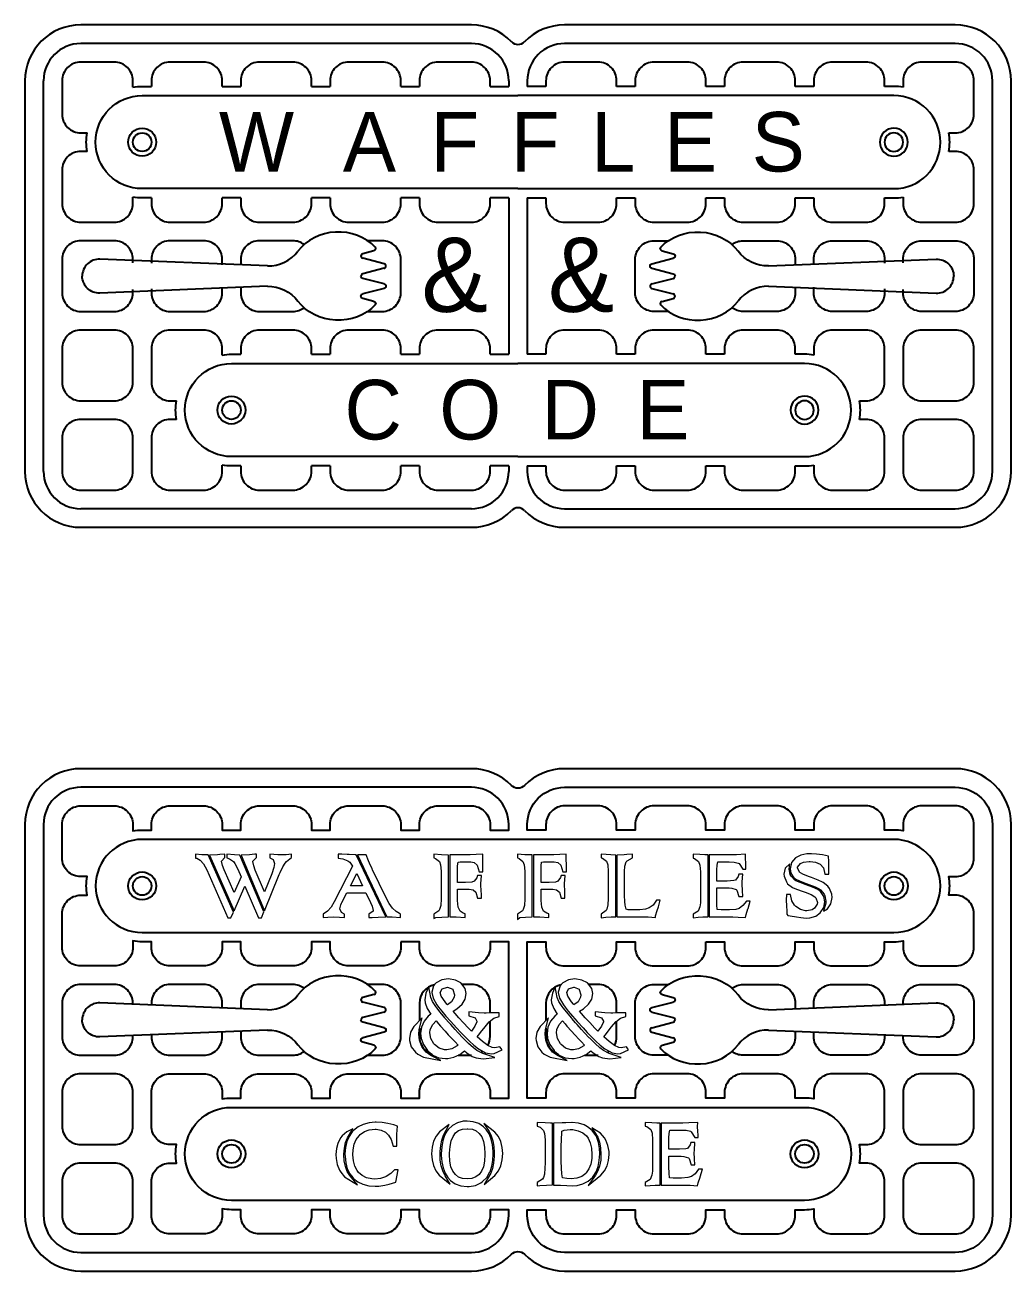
# Model space of a CAD drawing. Header units: inches. Extents: x -6.6 to 55.7, y -37.7 to 16.9.
# Drawn here: x 14.877 to 18.19, y -8.225 to -4.04 of the extents above; entities that cross this region are included whole.
import ezdxf

# ---------------------------------------------------------------- set-up
doc = ezdxf.new("R2010")
doc.units = ezdxf.units.IN
doc.header["$MEASUREMENT"] = 0
doc.styles.get("Standard").update_dxf_attribs({"font": 'arial.ttf'})

# ---------------------------------------------------------------- blocks, each defined once
blk = doc.blocks.new('Tag_Half')
at = {"color": 30, "true_color": 0xf8991e}
for points in [[(-1.2938, 0.3411, -0.041886), (-1.2625, 0.3437), (-1.2313, 0.3437)], [(0, 0), (-1.2625, 0, -1), (-1.2625, 0.3125), (0, 0.3125)], [(-1.4474, 0.125, -0.08392), (-1.4474, 0.1875)], [(-1.2313, -0.0313), (-1.2625, -0.0313, -0.041886), (-1.2938, -0.0286)]]:
    blk.add_lwpolyline(points, format="xyb", dxfattribs=at)
for points in [[(-0.9938, 0.3437), (-0.9313, 0.3437)], [(-0.6938, 0.3437), (-0.6313, 0.3437)], [(-0.3938, 0.3437), (-0.3313, 0.3437)], [(-0.0938, 0.3437), (-0.0313, 0.3437)], [(-0.9313, -0.0313), (-0.9938, -0.0313)], [(-0.6313, -0.0313), (-0.6938, -0.0313)], [(-0.3313, -0.0313), (-0.3938, -0.0313)], [(-0.0313, -0.0313), (-0.0938, -0.0313)]]:
    blk.add_lwpolyline(points, dxfattribs=at)
for radius in [0.0469, 0.0312]:
    blk.add_circle((-1.2625, 0.1562), radius, dxfattribs=at)
blk = doc.blocks.new('LongTag')
at = {"color": 30, "true_color": 0xf8991e}
blk.add_blockref('Tag_Half', (0, -0.3125), dxfattribs=at)
at = {"color": 30, "true_color": 0xf8991e, "xscale": -1}
blk.add_blockref('Tag_Half', (0, -0.3125), dxfattribs=at)
blk = doc.blocks.new('Tag_Short_Half')
at = {"color": 30, "true_color": 0xf8991e}
for points in [[(0, -0.3125), (-0.9625, -0.3125, -1), (-0.9625, 0), (0, 0)], [(-0.9938, 0.0286, -0.041886), (-0.9625, 0.0312), (-0.9313, 0.0312)], [(-1.1474, -0.1875, -0.08392), (-1.1474, -0.125)], [(-0.9313, -0.3437), (-0.9625, -0.3437, -0.041886), (-0.9938, -0.3411)]]:
    blk.add_lwpolyline(points, format="xyb", dxfattribs=at)
for points in [[(-0.6938, 0.0312), (-0.6313, 0.0312)], [(-0.3938, 0.0312), (-0.3313, 0.0312)], [(-0.0938, 0.0312), (-0.0313, 0.0312)], [(-0.6313, -0.3437), (-0.6938, -0.3437)], [(-0.3313, -0.3437), (-0.3938, -0.3437)], [(-0.0313, -0.3437), (-0.0938, -0.3437)]]:
    blk.add_lwpolyline(points, dxfattribs=at)
for radius in [0.0469, 0.0312]:
    blk.add_circle((-0.9625, -0.1562), radius, dxfattribs=at)
blk = doc.blocks.new('Spork')
at = {"color": 30, "true_color": 0xf8991e}
for p, q in [((0.8166, 0.0849), (0.7787, 0.0751)), ((0.4588, 0.0342), (-0.1038, 0.057)), ((0.8508, 0.0413), (0.7787, 0.06)), ((0.8508, 0.0262), (0.7787, 0.0076))]:
    blk.add_line(p, q, dxfattribs=at)
for centre, radius, start, end in [((0.8146, 0.0925), 0.00781, 284.5074, 34.986), ((-0.1062, 0), 0.0571, 87.6118, 180), ((0.4615, 0.1592), 0.125, 268.7974, 322.8617), ((0.7807, 0.0675), 0.00781, 104.5074, 255.4926), ((0.7807, 0), 0.00781, 104.5074, 180), ((0.8488, 0.0338), 0.00781, 284.5074, 75.4926)]:
    blk.add_arc(centre, radius, start, end, dxfattribs=at)
blk.add_ellipse((0.6967, 0), major_axis=(0.1643, 0), ratio=0.902714, start_param=6.995762, end_param=8.825098, dxfattribs=at)
blk = doc.blocks.new('Text')
at = {"color": 240, "lineweight": 0, "true_color": 0xed1f24}
for points in [[(-1.0206, 0.5187), (-1.0161, 0.5187), (-1.0047, 0.5128), (-0.9936, 0.5001), (-0.9827, 0.4801), (-0.9113, 0.3186), (-0.9016, 0.3186), (-0.8927, 0.3381), (-0.9776, 0.5298), (-0.9993, 0.5306), (-1.0206, 0.5326)], [(-0.915, 0.5201), (-0.9064, 0.5172), (-0.8924, 0.5075), (-0.8877, 0.5011), (-0.8784, 0.4822), (-0.8674, 0.456), (-0.8906, 0.4034), (-0.9243, 0.4803), (-0.9301, 0.4946), (-0.9331, 0.5089), (-0.9215, 0.5217), (-0.9215, 0.5326), (-0.9387, 0.5311), (-0.9469, 0.5306), (-0.9729, 0.5296), (-0.8905, 0.3426), (-0.8544, 0.4256), (-0.8092, 0.3186), (-0.7985, 0.3186), (-0.7909, 0.3384), (-0.8712, 0.5297), (-0.8898, 0.5306), (-0.915, 0.5325)], [(-0.8194, 0.4785), (-0.8247, 0.493), (-0.8276, 0.5081), (-0.8275, 0.5092), (-0.8149, 0.5216), (-0.8149, 0.5321), (-0.8208, 0.5321), (-0.8392, 0.5309), (-0.8672, 0.5296), (-0.7889, 0.3425), (-0.739, 0.4639), (-0.7361, 0.4707), (-0.7269, 0.4903), (-0.7193, 0.5028), (-0.715, 0.5082), (-0.6978, 0.5212), (-0.6978, 0.5327), (-0.7162, 0.5306), (-0.7355, 0.5299), (-0.7436, 0.5301), (-0.7708, 0.5326), (-0.7708, 0.5206), (-0.7596, 0.5149), (-0.7544, 0.5017), (-0.7566, 0.4875), (-0.764, 0.4666), (-0.789, 0.4058)], [(-0.5201, 0.3193), (-0.5201, 0.3312), (-0.5298, 0.3367), (-0.5355, 0.3492), (-0.5322, 0.3629), (-0.5296, 0.368), (-0.5286, 0.3705), (-0.5122, 0.4025), (-0.4477, 0.4025), (-0.4324, 0.3705), (-0.4272, 0.3582), (-0.4236, 0.3435), (-0.4239, 0.3411), (-0.4378, 0.3308), (-0.4378, 0.3193), (-0.4272, 0.3203), (-0.4067, 0.3215), (-0.3814, 0.3226), (-0.4806, 0.5299), (-0.4843, 0.5299), (-0.5046, 0.5311), (-0.5103, 0.5314), (-0.5289, 0.5321), (-0.5406, 0.5321), (-0.5406, 0.5193), (-0.5251, 0.5173), (-0.5089, 0.5107), (-0.5019, 0.5052), (-0.4928, 0.4925), (-0.5542, 0.3728), (-0.5542, 0.3727), (-0.5651, 0.3551), (-0.5767, 0.3413), (-0.5916, 0.3308), (-0.5916, 0.3193), (-0.5758, 0.3208), (-0.5753, 0.3208), (-0.5559, 0.3223), (-0.5365, 0.3208)], [(-0.4766, 0.5299), (-0.3774, 0.3224), (-0.3597, 0.3218), (-0.3315, 0.3194), (-0.3315, 0.3313), (-0.3347, 0.3329), (-0.3467, 0.3399), (-0.3583, 0.3515), (-0.3699, 0.3674), (-0.3813, 0.3884), (-0.4253, 0.4795), (-0.4265, 0.4824), (-0.4265, 0.4829), (-0.4353, 0.5024), (-0.4388, 0.5099), (-0.4472, 0.5299)], [(-0.2195, 0.5199), (-0.2141, 0.5184), (-0.2012, 0.5081), (-0.197, 0.497), (-0.1951, 0.4755), (-0.1951, 0.3829), (-0.1951, 0.3826), (-0.1965, 0.3603), (-0.2004, 0.3462), (-0.2027, 0.3423), (-0.2195, 0.3309), (-0.2195, 0.3167), (-0.2126, 0.3201), (-0.1928, 0.3215), (-0.1701, 0.3225), (-0.1701, 0.5297), (-0.1942, 0.5306), (-0.2195, 0.5325)], [(-0.0878, 0.4126), (-0.0781, 0.4047), (-0.0731, 0.385), (-0.0601, 0.385), (-0.0601, 0.3963), (-0.0608, 0.4119), (-0.0613, 0.4275), (-0.0613, 0.4332), (-0.0598, 0.4605), (-0.0732, 0.4605), (-0.0748, 0.4536), (-0.0845, 0.4415), (-0.0919, 0.439), (-0.1128, 0.4371), (-0.1403, 0.4371), (-0.1403, 0.4708), (-0.1403, 0.4714), (-0.1398, 0.4931), (-0.1383, 0.506), (-0.1314, 0.5071), (-0.0958, 0.5071), (-0.0838, 0.5046), (-0.0741, 0.4951), (-0.0672, 0.4734), (-0.0546, 0.4734), (-0.0546, 0.4834), (-0.0551, 0.4977), (-0.0556, 0.5144), (-0.0556, 0.5324), (-0.0776, 0.5311), (-0.0977, 0.5301), (-0.1141, 0.5299), (-0.1656, 0.5299), (-0.1656, 0.3223), (-0.1531, 0.3223), (-0.1442, 0.3218), (-0.1144, 0.3194), (-0.1144, 0.3319), (-0.1212, 0.334), (-0.1317, 0.3414), (-0.1379, 0.355), (-0.1403, 0.3765), (-0.1403, 0.4146), (-0.1013, 0.4146)], [(0.0614, 0.5199), (0.0668, 0.5184), (0.0797, 0.5081), (0.0838, 0.497), (0.0855, 0.4755), (0.0855, 0.3829), (0.0855, 0.3825), (0.0843, 0.3603), (0.0805, 0.3463), (0.078, 0.3424), (0.0614, 0.3309), (0.0614, 0.3127), (0.0688, 0.3202), (0.0881, 0.3215), (0.1108, 0.3225), (0.1108, 0.5299), (0.1056, 0.5299), (0.0863, 0.5306), (0.0614, 0.5325)], [(0.1928, 0.4126), (0.2027, 0.4046), (0.2077, 0.385), (0.2208, 0.385), (0.2208, 0.3963), (0.22, 0.4119), (0.2193, 0.4275), (0.2195, 0.4331), (0.2211, 0.4605), (0.2078, 0.4605), (0.2058, 0.4537), (0.1963, 0.4415), (0.1889, 0.439), (0.168, 0.4371), (0.1405, 0.4371), (0.1405, 0.4708), (0.1405, 0.4714), (0.141, 0.4931), (0.1423, 0.506), (0.1492, 0.5071), (0.1847, 0.5071), (0.1968, 0.5046), (0.2065, 0.4951), (0.2136, 0.4734), (0.2262, 0.4734), (0.2262, 0.4834), (0.2254, 0.4978), (0.225, 0.5143), (0.2253, 0.5324), (0.2032, 0.5311), (0.1831, 0.5301), (0.1668, 0.5299), (0.1153, 0.5299), (0.1153, 0.3223), (0.1275, 0.3223), (0.1367, 0.3218), (0.1664, 0.3194), (0.1664, 0.332), (0.1594, 0.334), (0.1491, 0.3414), (0.1426, 0.355), (0.1405, 0.3765), (0.1405, 0.4146), (0.1795, 0.4146)], [(0.3424, 0.5198), (0.3463, 0.5188), (0.36, 0.509), (0.3647, 0.4967), (0.3663, 0.4743), (0.3663, 0.3849), (0.3663, 0.384), (0.3651, 0.362), (0.3615, 0.3476), (0.3589, 0.343), (0.3424, 0.3308), (0.3424, 0.3191), (0.3575, 0.3211), (0.3754, 0.3223), (0.3918, 0.3223), (0.3918, 0.5296), (0.3424, 0.5324)], [(0.4916, 0.3477), (0.4718, 0.3458), (0.4331, 0.3458), (0.4259, 0.3473), (0.4228, 0.3613), (0.4216, 0.3731), (0.4209, 0.3936), (0.4209, 0.4748), (0.4221, 0.4918), (0.4266, 0.5067), (0.4292, 0.5105), (0.4475, 0.5207), (0.4475, 0.5324), (0.4287, 0.5314), (0.4191, 0.5309), (0.3954, 0.5297), (0.3954, 0.3223), (0.4872, 0.3223), (0.5004, 0.3218), (0.525, 0.3193), (0.525, 0.325), (0.5306, 0.3432), (0.5349, 0.3556), (0.5407, 0.3783), (0.5279, 0.3783), (0.5165, 0.3617), (0.504, 0.3519)], [(0.6511, 0.5196), (0.6564, 0.5185), (0.6694, 0.5083), (0.6743, 0.496), (0.6759, 0.4738), (0.6759, 0.3954), (0.6759, 0.3923), (0.6755, 0.3687), (0.6741, 0.3554), (0.6677, 0.3413), (0.6511, 0.331), (0.6511, 0.3192), (0.6679, 0.3211), (0.6841, 0.3223), (0.7015, 0.3223), (0.7015, 0.5299), (0.6902, 0.5299), (0.6734, 0.5311), (0.6511, 0.5324)], [(0.8351, 0.3486), (0.8356, 0.3501), (0.8433, 0.3751), (0.8303, 0.3751), (0.8187, 0.3597), (0.8062, 0.3505), (0.7945, 0.3472), (0.7733, 0.3456), (0.7451, 0.3456), (0.7325, 0.3465), (0.731, 0.3625), (0.7305, 0.3834), (0.7305, 0.4192), (0.7723, 0.4192), (0.7814, 0.4186), (0.7961, 0.4137), (0.7981, 0.4115), (0.8053, 0.3902), (0.8181, 0.3902), (0.8171, 0.4108), (0.8169, 0.4121), (0.8159, 0.4307), (0.8161, 0.4393), (0.8177, 0.4649), (0.8046, 0.4649), (0.8022, 0.4578), (0.7933, 0.4455), (0.7878, 0.4437), (0.7657, 0.4423), (0.7305, 0.4423), (0.7305, 0.4678), (0.7307, 0.4804), (0.7315, 0.4952), (0.7338, 0.5063), (0.7429, 0.5069), (0.7726, 0.5069), (0.789, 0.5061), (0.8029, 0.5028), (0.806, 0.5007), (0.8177, 0.4818), (0.8287, 0.4818), (0.8287, 0.4916), (0.8282, 0.5015), (0.8272, 0.5188), (0.8276, 0.5324), (0.7974, 0.5309), (0.7778, 0.5301), (0.7643, 0.5299), (0.7047, 0.5299), (0.7047, 0.3223), (0.7847, 0.3223), (0.8022, 0.3215), (0.8272, 0.3195), (0.8293, 0.3295)], [(0.9771, 0.4838), (0.9791, 0.469), (0.99, 0.4526), (0.9988, 0.4471), (1.016, 0.4393), (1.0401, 0.4306), (1.0607, 0.4231), (1.0746, 0.416), (1.0792, 0.4127), (1.091, 0.3986), (1.0941, 0.3924), (1.0971, 0.3744), (1.0968, 0.3681), (1.0889, 0.3406), (1.1028, 0.3494), (1.1142, 0.3659), (1.1182, 0.3866), (1.1171, 0.3981), (1.1097, 0.4174), (1.1037, 0.425), (1.0883, 0.4378), (1.0862, 0.4389), (1.071, 0.4456), (1.0484, 0.4538), (1.042, 0.456), (1.0218, 0.4642), (1.0096, 0.471), (1.0082, 0.4721), (1.0021, 0.4866), (1.0023, 0.4887), (1.0124, 0.5012), (1.0218, 0.5055), (1.0407, 0.5083), (1.0439, 0.5081), (1.0628, 0.5053), (1.0784, 0.4986), (1.0894, 0.4868), (1.0941, 0.4658), (1.1069, 0.4658), (1.1076, 0.4828), (1.1071, 0.4997), (1.1066, 0.5133), (1.1063, 0.5203), (1.1063, 0.5255), (1.0863, 0.5298), (1.0662, 0.5331), (1.0484, 0.5341), (1.0333, 0.5333), (1.0131, 0.5292), (0.9972, 0.5216), (0.9948, 0.52), (0.9818, 0.5043)], [(-0.4787, 0.4674), (-0.4594, 0.4265), (-0.4999, 0.4265)], [(1.0285, 0.3426), (1.0115, 0.3469), (0.9964, 0.3565), (0.992, 0.3609), (0.9827, 0.3755), (0.9781, 0.3972), (0.9649, 0.3972), (0.9639, 0.3785), (0.9649, 0.3592), (0.9661, 0.341), (0.9658, 0.3309), (0.9697, 0.3263), (0.9775, 0.326), (0.9983, 0.3223), (1.0135, 0.3196), (1.0313, 0.3181), (1.0428, 0.3186), (1.0629, 0.3239), (1.0782, 0.3351), (1.0901, 0.3529), (1.0939, 0.373), (1.0908, 0.3908), (1.0788, 0.4075), (1.0696, 0.4136), (1.0526, 0.4222), (1.0304, 0.4299), (1.0104, 0.437), (0.9962, 0.4434), (0.9926, 0.4458), (0.9802, 0.4591), (0.9776, 0.4645), (0.9742, 0.4819), (0.9758, 0.5002), (0.9605, 0.4856), (0.9565, 0.4659), (0.9571, 0.4583), (0.9645, 0.4393), (0.9687, 0.4333), (0.985, 0.4207), (0.9986, 0.4147), (1.0207, 0.407), (1.0277, 0.4045), (1.048, 0.3966), (1.0599, 0.3897), (1.0637, 0.3861), (1.0687, 0.3706), (1.068, 0.3649), (1.059, 0.3508), (1.0512, 0.3458), (1.0335, 0.3424)], [(-0.2643, -0.0699), (-0.2624, -0.0867), (-0.2546, -0.1073), (-0.2407, -0.1269), (-0.2398, -0.1278), (-0.2231, -0.1424), (-0.2033, -0.1514), (-0.1807, -0.1542), (-0.1732, -0.154), (-0.1526, -0.1496), (-0.1326, -0.1402), (-0.117, -0.1283), (-0.1088, -0.1348), (-0.0905, -0.1466), (-0.0776, -0.1517), (-0.0535, -0.1545), (-0.0152, -0.15), (-0.0552, -0.1372), (-0.0749, -0.1265), (-0.087, -0.1175), (-0.103, -0.1037), (-0.1208, -0.0857), (-0.1222, -0.0842), (-0.1379, -0.0673), (-0.148, -0.0565), (-0.1627, -0.0398), (-0.1684, -0.0336), (-0.1814, -0.0189), (-0.1824, -0.0175), (-0.1983, 0.0014), (-0.2097, 0.016), (-0.2133, 0.0209), (-0.2243, 0.0382), (-0.2301, 0.0516), (-0.237, 0.0869), (-0.2463, 0.0656), (-0.2505, 0.0433), (-0.2491, 0.0336), (-0.2416, 0.0142), (-0.2297, -0.0051), (-0.2384, -0.012), (-0.2527, -0.0289), (-0.2614, -0.0484)], [(-0.1, -0.0955), (-0.0855, -0.1087), (-0.0699, -0.1214), (-0.0677, -0.1226), (-0.0459, -0.1343), (-0.0264, -0.1383), (-0.017, -0.1374), (0.0099, -0.1252), (0.0024, -0.1144), (-0.015, -0.1178), (-0.0233, -0.1166), (-0.0382, -0.1099), (-0.056, -0.0971), (-0.0737, -0.0812), (-0.065, -0.0701), (-0.0626, -0.0669), (-0.0476, -0.047), (-0.0333, -0.0303), (-0.0179, -0.0181), (0, -0.0126), (0, 0), (-0.0061, 0), (-0.0283, -0.0007), (-0.0436, -0.0012), (-0.0503, -0.001), (-0.0701, 0), (-0.1025, 0.0026), (-0.1025, -0.0109), (-0.081, -0.0175), (-0.0751, -0.0287), (-0.0752, -0.0301), (-0.0817, -0.0453), (-0.0937, -0.0617), (-0.1033, -0.0518), (-0.1207, -0.0333), (-0.1359, -0.0169), (-0.1484, -0.0029), (-0.155, 0.0047), (-0.1422, 0.0129), (-0.1249, 0.0287), (-0.1142, 0.0458), (-0.1107, 0.0644), (-0.114, 0.0818), (-0.1285, 0.1001), (-0.1472, 0.1098), (-0.1708, 0.1133), (-0.1923, 0.1106), (-0.2114, 0.1007), (-0.2204, 0.0908), (-0.2268, 0.0696), (-0.2268, 0.0678), (-0.2223, 0.0488), (-0.2095, 0.0265), (-0.2039, 0.0188), (-0.193, 0.0049), (-0.1791, -0.0112), (-0.1625, -0.03), (-0.1433, -0.051), (-0.129, -0.0663), (-0.1134, -0.0824)], [(-0.1736, 0.0859), (-0.1564, 0.0787), (-0.1559, 0.0781), (-0.1504, 0.0603), (-0.1516, 0.0518), (-0.1599, 0.0371), (-0.174, 0.0269), (-0.1756, 0.0289), (-0.1819, 0.0366), (-0.1946, 0.0557), (-0.1983, 0.0681), (-0.1921, 0.0806), (-0.1741, 0.0859)], [(0.1634, -0.0484), (0.1605, -0.0699), (0.1624, -0.0867), (0.1702, -0.1073), (0.1841, -0.1269), (0.185, -0.1278), (0.2017, -0.1424), (0.2215, -0.1514), (0.2441, -0.1542), (0.2516, -0.154), (0.2723, -0.1496), (0.2922, -0.1402), (0.3078, -0.1283), (0.316, -0.1348), (0.3343, -0.1466), (0.3472, -0.1517), (0.3713, -0.1545), (0.4096, -0.15), (0.3696, -0.1372), (0.3499, -0.1265), (0.3378, -0.1175), (0.3218, -0.1037), (0.304, -0.0857), (0.3026, -0.0842), (0.2869, -0.0673), (0.2768, -0.0565), (0.2621, -0.0398), (0.2564, -0.0336), (0.2434, -0.0189), (0.2424, -0.0175), (0.2265, 0.0014), (0.2151, 0.016), (0.2115, 0.0209), (0.2005, 0.0382), (0.1947, 0.0516), (0.1878, 0.0869), (0.1785, 0.0656), (0.1743, 0.0433), (0.1757, 0.0336), (0.1832, 0.0142), (0.1951, -0.0051), (0.1864, -0.012), (0.1721, -0.0289)], [(0.3114, -0.0824), (0.3248, -0.0955), (0.3393, -0.1087), (0.355, -0.1214), (0.3571, -0.1226), (0.379, -0.1343), (0.3984, -0.1383), (0.4078, -0.1374), (0.4347, -0.1252), (0.4272, -0.1144), (0.4098, -0.1178), (0.4015, -0.1166), (0.3866, -0.1099), (0.3688, -0.0971), (0.3511, -0.0812), (0.3598, -0.0701), (0.3623, -0.0669), (0.3772, -0.047), (0.3915, -0.0303), (0.4069, -0.0181), (0.4248, -0.0126), (0.4248, 0), (0.4187, 0), (0.3965, -0.0007), (0.3812, -0.0012), (0.3745, -0.001), (0.3547, 0), (0.3223, 0.0026), (0.3223, -0.0109), (0.3438, -0.0175), (0.3497, -0.0287), (0.3497, -0.0301), (0.3431, -0.0453), (0.3312, -0.0617), (0.3215, -0.0518), (0.3041, -0.0333), (0.2889, -0.0169), (0.2764, -0.0029), (0.2698, 0.0047), (0.2826, 0.0129), (0.2999, 0.0287), (0.3106, 0.0458), (0.3141, 0.0644), (0.3108, 0.0818), (0.2963, 0.1001), (0.2776, 0.1098), (0.254, 0.1133), (0.2325, 0.1106), (0.2134, 0.1007), (0.2044, 0.0908), (0.198, 0.0696), (0.198, 0.0678), (0.2025, 0.0488), (0.2153, 0.0265), (0.2209, 0.0188), (0.2318, 0.0049), (0.2457, -0.0112), (0.2623, -0.03), (0.2815, -0.051), (0.2958, -0.0663)], [(0.2512, 0.0859), (0.2684, 0.0787), (0.2689, 0.0781), (0.2744, 0.0603), (0.2732, 0.0518), (0.2649, 0.0371), (0.2509, 0.0269), (0.2492, 0.0289), (0.2429, 0.0366), (0.2302, 0.0557), (0.2265, 0.0681), (0.2327, 0.0806), (0.2507, 0.0859)], [(-0.2872, -0.046), (-0.298, -0.0651), (-0.3014, -0.0862), (-0.3011, -0.0929), (-0.2953, -0.1143), (-0.2816, -0.1327), (-0.2739, -0.1394), (-0.2542, -0.1493), (-0.1961, -0.1604), (-0.2296, -0.1437), (-0.2454, -0.1323), (-0.2586, -0.1154), (-0.2611, -0.1111), (-0.2681, -0.0924), (-0.2705, -0.0719), (-0.2693, -0.0565), (-0.2594, -0.0173)], [(-0.184, -0.1246), (-0.2022, -0.1189), (-0.2173, -0.1068), (-0.2194, -0.1041), (-0.2296, -0.0862), (-0.233, -0.0679), (-0.2315, -0.0559), (-0.2236, -0.0391), (-0.2122, -0.0275), (-0.2035, -0.0378), (-0.1973, -0.0452), (-0.182, -0.0622), (-0.1714, -0.0741), (-0.1563, -0.0901), (-0.1486, -0.0983), (-0.1382, -0.109), (-0.1408, -0.1112), (-0.1587, -0.1218), (-0.1759, -0.1252)], [(0.1377, -0.046), (0.1268, -0.0651), (0.1234, -0.0862), (0.1237, -0.0929), (0.1295, -0.1143), (0.1432, -0.1327), (0.151, -0.1394), (0.1706, -0.1493), (0.2287, -0.1604), (0.1952, -0.1437), (0.1794, -0.1323), (0.1663, -0.1154), (0.1637, -0.1111), (0.1567, -0.0924), (0.1543, -0.0719), (0.1555, -0.0565), (0.1654, -0.0173)], [(0.2408, -0.1246), (0.2226, -0.1189), (0.2075, -0.1068), (0.2054, -0.1041), (0.1952, -0.0862), (0.1918, -0.0679), (0.1933, -0.0559), (0.2012, -0.0391), (0.2126, -0.0275), (0.2213, -0.0378), (0.2275, -0.0452), (0.2428, -0.0622), (0.2534, -0.0741), (0.2685, -0.0901), (0.2762, -0.0983), (0.2867, -0.109), (0.284, -0.1112), (0.2661, -0.1218), (0.249, -0.1252)], [(-0.3803, -0.5505), (-0.3818, -0.5512), (-0.3989, -0.5568), (-0.4179, -0.5587), (-0.4275, -0.5582), (-0.4459, -0.5545), (-0.4609, -0.5472), (-0.4728, -0.5363), (-0.4772, -0.5301), (-0.4849, -0.5149), (-0.4896, -0.4971), (-0.4913, -0.477), (-0.4903, -0.4607), (-0.4868, -0.4418), (-0.4803, -0.4261), (-0.471, -0.4131), (-0.467, -0.4091), (-0.4528, -0.3993), (-0.4366, -0.3934), (-0.4173, -0.3915), (-0.413, -0.3915), (-0.3962, -0.3945), (-0.3825, -0.401), (-0.3715, -0.4113), (-0.363, -0.4257), (-0.3562, -0.4481), (-0.3445, -0.4481), (-0.3436, -0.4247), (-0.3436, -0.42), (-0.3436, -0.4123), (-0.3436, -0.4083), (-0.3419, -0.381), (-0.3546, -0.3768), (-0.3742, -0.3717), (-0.3936, -0.3687), (-0.4129, -0.3677), (-0.4163, -0.3677), (-0.4373, -0.3697), (-0.4567, -0.3749), (-0.4738, -0.3835), (-0.489, -0.3951), (-0.494, -0.4003), (-0.5046, -0.4153), (-0.5121, -0.4329), (-0.5167, -0.4529), (-0.5183, -0.4753), (-0.518, -0.4828), (-0.5157, -0.5046), (-0.5103, -0.5239), (-0.5023, -0.5408), (-0.4912, -0.555), (-0.4897, -0.5564), (-0.4751, -0.568), (-0.4579, -0.5763), (-0.4383, -0.5815), (-0.4163, -0.583), (-0.4045, -0.5825), (-0.3843, -0.5797), (-0.3694, -0.5761), (-0.3472, -0.5687), (-0.3396, -0.5282), (-0.3514, -0.5282), (-0.364, -0.5405)], [(-0.2005, -0.4006), (-0.212, -0.4148), (-0.2204, -0.4317), (-0.2256, -0.4514), (-0.2271, -0.4736), (-0.2258, -0.4938), (-0.2212, -0.5134), (-0.2131, -0.5309), (-0.2016, -0.5456), (-0.1643, -0.5762), (-0.1817, -0.5478), (-0.1891, -0.5316), (-0.1946, -0.5143), (-0.1979, -0.4957), (-0.1989, -0.4753), (-0.1986, -0.4665), (-0.1967, -0.4461), (-0.1929, -0.4277), (-0.187, -0.4112), (-0.1677, -0.376)], [(-0.1402, -0.3695), (-0.1574, -0.379), (-0.1717, -0.3925), (-0.1748, -0.3968), (-0.1836, -0.4122), (-0.1898, -0.4303), (-0.1933, -0.4509), (-0.1946, -0.4737), (-0.1946, -0.479), (-0.1928, -0.5012), (-0.1885, -0.5211), (-0.1818, -0.5386), (-0.1722, -0.5539), (-0.1634, -0.5638), (-0.1476, -0.5748), (-0.1289, -0.5817), (-0.108, -0.5837), (-0.1005, -0.5835), (-0.0803, -0.5798), (-0.0623, -0.5718), (-0.0557, -0.567), (-0.0418, -0.5532), (-0.0311, -0.5343), (-0.0307, -0.5329), (-0.025, -0.5157), (-0.0214, -0.4961), (-0.0204, -0.4742), (-0.0204, -0.4665), (-0.0224, -0.4443), (-0.027, -0.4244), (-0.034, -0.4073), (-0.0437, -0.3927), (-0.0525, -0.3836), (-0.0684, -0.3726), (-0.0871, -0.3661), (-0.108, -0.364), (-0.1207, -0.3648)], [(-0.0344, -0.3991), (-0.0266, -0.4133), (-0.0212, -0.43), (-0.0179, -0.4491), (-0.0166, -0.471), (-0.0169, -0.4834), (-0.0191, -0.5049), (-0.0229, -0.5232), (-0.0287, -0.5389), (-0.0509, -0.577), (-0.0144, -0.5463), (-0.0029, -0.5314), (0.0051, -0.5142), (0.01, -0.4946), (0.0118, -0.4729), (0.0103, -0.4524), (0.0056, -0.4325), (-0.0027, -0.4155), (-0.0143, -0.4011), (-0.0514, -0.3725)], [(0.1276, -0.3808), (0.137, -0.3844), (0.1486, -0.3952), (0.152, -0.4057), (0.1539, -0.4273), (0.1539, -0.5043), (0.1534, -0.522), (0.1515, -0.5419), (0.1484, -0.5538), (0.145, -0.5593), (0.1276, -0.57), (0.1276, -0.582), (0.1365, -0.5807), (0.1589, -0.5793), (0.1794, -0.5786), (0.1794, -0.3712), (0.1723, -0.3712), (0.154, -0.3704), (0.1276, -0.3686)], [(0.2237, -0.3699), (0.2109, -0.3704), (0.1827, -0.3713), (0.1827, -0.5788), (0.1989, -0.5788), (0.2026, -0.579), (0.2061, -0.5793), (0.2266, -0.5808), (0.2454, -0.5813), (0.2616, -0.58), (0.2811, -0.575), (0.2984, -0.5659), (0.3128, -0.553), (0.3155, -0.55), (0.3251, -0.5347), (0.3321, -0.5169), (0.3362, -0.4967), (0.3377, -0.4742), (0.3369, -0.4564), (0.3336, -0.4364), (0.3274, -0.4192), (0.3239, -0.4122), (0.3117, -0.3958), (0.2961, -0.3828), (0.2854, -0.377), (0.2667, -0.371), (0.2455, -0.3689), (0.2442, -0.3689)], [(0.4904, -0.3815), (0.4957, -0.3825), (0.5087, -0.3928), (0.5133, -0.4051), (0.5152, -0.4273), (0.5152, -0.5056), (0.5152, -0.5088), (0.5147, -0.5323), (0.5131, -0.5456), (0.5069, -0.5598), (0.4904, -0.57), (0.4904, -0.5818), (0.5071, -0.58), (0.5234, -0.5788), (0.5405, -0.5788), (0.5405, -0.3712), (0.5295, -0.3712), (0.5127, -0.3699), (0.4904, -0.3686)], [(0.6744, -0.5524), (0.6749, -0.5509), (0.6825, -0.526), (0.6696, -0.526), (0.6577, -0.5414), (0.6455, -0.5505), (0.6338, -0.5538), (0.6123, -0.5555), (0.5844, -0.5555), (0.5718, -0.5546), (0.5703, -0.5385), (0.5695, -0.5178), (0.5695, -0.4818), (0.6116, -0.4818), (0.6206, -0.4825), (0.6354, -0.4876), (0.6374, -0.4896), (0.6443, -0.5109), (0.6575, -0.5109), (0.6562, -0.4909), (0.6562, -0.4895), (0.6552, -0.4704), (0.6554, -0.4618), (0.657, -0.4361), (0.6439, -0.4361), (0.6415, -0.4432), (0.6324, -0.4556), (0.6268, -0.4573), (0.605, -0.4588), (0.5695, -0.4588), (0.5695, -0.4334), (0.57, -0.4207), (0.5707, -0.4058), (0.5731, -0.3947), (0.5821, -0.3942), (0.6117, -0.3942), (0.6283, -0.3949), (0.6421, -0.3983), (0.6452, -0.4005), (0.657, -0.4195), (0.668, -0.4195), (0.668, -0.4097), (0.6672, -0.3995), (0.6665, -0.3823), (0.6669, -0.3687), (0.6367, -0.3702), (0.6171, -0.3709), (0.6036, -0.3712), (0.544, -0.3712), (0.544, -0.5788), (0.624, -0.5788), (0.6413, -0.5795), (0.6661, -0.5816), (0.6685, -0.5717)], [(-0.5121, -0.4005), (-0.5277, -0.4135), (-0.533, -0.4205), (-0.5425, -0.4398), (-0.5472, -0.4557), (-0.549, -0.4765), (-0.5482, -0.4902), (-0.5444, -0.5103), (-0.5367, -0.5283), (-0.5326, -0.5351), (-0.5193, -0.5508), (-0.4757, -0.5778), (-0.5023, -0.5467), (-0.5107, -0.533), (-0.5168, -0.5166), (-0.5206, -0.4976), (-0.5218, -0.4759), (-0.5218, -0.4753), (-0.5203, -0.4544), (-0.5166, -0.4359), (-0.5102, -0.4198), (-0.4915, -0.3902)], [(-0.1233, -0.5566), (-0.1368, -0.5519), (-0.1474, -0.5439), (-0.1559, -0.5324), (-0.1621, -0.5177), (-0.1659, -0.4988), (-0.1671, -0.4764), (-0.1671, -0.4713), (-0.1654, -0.449), (-0.1614, -0.4303), (-0.1552, -0.4153), (-0.1468, -0.4038), (-0.1365, -0.3958), (-0.1237, -0.3912), (-0.1079, -0.3895), (-0.1057, -0.3895), (-0.09, -0.3916), (-0.0775, -0.397), (-0.067, -0.4054), (-0.0589, -0.4172), (-0.0529, -0.4325), (-0.0491, -0.4516), (-0.0479, -0.4745), (-0.0479, -0.4762), (-0.0493, -0.4988), (-0.0534, -0.5174), (-0.0596, -0.5324), (-0.0679, -0.5436), (-0.0786, -0.5516), (-0.0918, -0.5566), (-0.1074, -0.5582)], [(0.2467, -0.3927), (0.2652, -0.3962), (0.2805, -0.4033), (0.2928, -0.414), (0.2983, -0.4218), (0.3055, -0.4371), (0.3098, -0.455), (0.3114, -0.4761), (0.3107, -0.4898), (0.3074, -0.509), (0.3014, -0.5249), (0.2924, -0.5378), (0.2905, -0.5397), (0.2771, -0.5499), (0.2609, -0.5558), (0.2415, -0.5579), (0.2275, -0.5572), (0.2129, -0.5543), (0.2104, -0.5416), (0.2087, -0.5226), (0.2082, -0.4984), (0.2082, -0.4527), (0.2082, -0.4518), (0.2087, -0.4233), (0.2097, -0.4042), (0.2107, -0.3973), (0.2181, -0.3946), (0.2381, -0.3925)], [(0.3115, -0.3868), (0.3311, -0.4182), (0.3367, -0.4343), (0.3403, -0.4538), (0.3415, -0.4769), (0.3407, -0.4952), (0.3372, -0.5149), (0.3313, -0.5313), (0.3228, -0.5452), (0.2988, -0.5806), (0.3409, -0.5461), (0.3533, -0.5313), (0.3622, -0.5146), (0.3674, -0.4962), (0.3692, -0.4762), (0.3687, -0.4659), (0.3651, -0.4459), (0.3578, -0.4278), (0.353, -0.4198), (0.3399, -0.4043)]]:
    blk.add_lwpolyline(points, close=True, dxfattribs=at)

msp = doc.modelspace()

# ---------------------------------------------------------------- linework, layer by layer
at = {"color": 30, "true_color": 0xf8991e}
for p, q in [((16.3772, -4.0395), (15.0647, -4.0395)), ((18.0022, -4.0395), (16.6897, -4.0395)), ((16.3772, -4.102), (15.0647, -4.102)), ((14.8772, -4.227), (14.8772, -5.5395)), ((14.9397, -5.5395), (14.9397, -4.227)), ((16.5022, -4.227), (16.5022, -4.2458)), ((18.1897, -5.5395), (18.1897, -4.227)), ((16.5022, -4.6208), (16.5022, -5.1458)), ((16.5647, -4.6208), (16.5647, -5.1458)), ((16.5022, -5.5208), (16.5022, -5.5395)), ((16.3772, -5.6645), (15.0647, -5.6645)), ((15.0647, -5.727), (16.3772, -5.727)), ((16.6897, -5.727), (18.0022, -5.727))]:
    msp.add_line(p, q, dxfattribs=at)
for points in [[(16.5647, -5.5208), (16.5647, -5.5395, 0.414214), (16.6897, -5.6645), (18.0022, -5.6645, 0.414214), (18.1272, -5.5395), (18.1272, -4.227, 0.414214), (18.0022, -4.102), (16.6897, -4.102, 0.414214), (16.5647, -4.227), (16.5647, -4.2458)], [(15.2397, -4.2484), (15.2397, -4.227, 0.414214), (15.1772, -4.1645), (15.0647, -4.1645, 0.414214), (15.0022, -4.227), (15.0022, -4.3395, 0.414214), (15.0647, -4.402), (15.086, -4.402)], [(15.5397, -4.2458), (15.5397, -4.227, 0.414214), (15.4772, -4.1645), (15.3647, -4.1645, 0.414214), (15.3022, -4.227), (15.3022, -4.2458)], [(15.8397, -4.2458), (15.8397, -4.227, 0.414214), (15.7772, -4.1645), (15.6647, -4.1645, 0.414214), (15.6022, -4.227), (15.6022, -4.2458)], [(16.1397, -4.2458), (16.1397, -4.227, 0.414214), (16.0772, -4.1645), (15.9647, -4.1645, 0.414214), (15.9022, -4.227), (15.9022, -4.2458)], [(16.4397, -4.2458), (16.4397, -4.227, 0.414214), (16.3772, -4.1645), (16.2647, -4.1645, 0.414214), (16.2022, -4.227), (16.2022, -4.2458)], [(16.8647, -4.2458), (16.8647, -4.227, 0.414214), (16.8022, -4.1645), (16.6897, -4.1645, 0.414214), (16.6272, -4.227), (16.6272, -4.2458)], [(17.1647, -4.2458), (17.1647, -4.227, 0.414214), (17.1022, -4.1645), (16.9897, -4.1645, 0.414214), (16.9272, -4.227), (16.9272, -4.2458)], [(17.4647, -4.2458), (17.4647, -4.227, 0.414214), (17.4022, -4.1645), (17.2897, -4.1645, 0.414214), (17.2272, -4.227), (17.2272, -4.2458)], [(17.7647, -4.2458), (17.7647, -4.227, 0.414214), (17.7022, -4.1645), (17.5897, -4.1645, 0.414214), (17.5272, -4.227), (17.5272, -4.2458)], [(18.0022, -4.402, 0.414214), (18.0647, -4.3395), (18.0647, -4.227, 0.414214), (18.0022, -4.1645), (17.8897, -4.1645, 0.414214), (17.8272, -4.227), (17.8272, -4.2484)], [(15.086, -4.4645), (15.0647, -4.4645, 0.414214), (15.0022, -4.527), (15.0022, -4.6395, 0.414214), (15.0647, -4.702), (15.1772, -4.702)], [(18.0022, -4.702, 0.414214), (18.0647, -4.6395), (18.0647, -4.527, 0.414214), (18.0022, -4.4645), (17.9808, -4.4645)], [(15.1772, -4.702, 0.414214), (15.2397, -4.6395), (15.2397, -4.6181)], [(15.3022, -4.6208), (15.3022, -4.6395, 0.414214), (15.3647, -4.702), (15.4772, -4.702)], [(15.4772, -4.702, 0.414214), (15.5397, -4.6395), (15.5397, -4.6208)], [(15.6022, -4.6208), (15.6022, -4.6395, 0.414214), (15.6647, -4.702), (15.7772, -4.702)], [(15.7772, -4.702, 0.414214), (15.8397, -4.6395), (15.8397, -4.6208)], [(15.9022, -4.6208), (15.9022, -4.6395, 0.414214), (15.9647, -4.702), (16.0772, -4.702)], [(16.0772, -4.702, 0.414214), (16.1397, -4.6395), (16.1397, -4.6208)], [(16.2022, -4.6208), (16.2022, -4.6395, 0.414214), (16.2647, -4.702), (16.3772, -4.702)], [(16.3772, -4.702, 0.414214), (16.4397, -4.6395), (16.4397, -4.6208)], [(16.6272, -4.6208), (16.6272, -4.6395, 0.414214), (16.6897, -4.702), (16.8022, -4.702)], [(16.8022, -4.702, 0.414214), (16.8647, -4.6395), (16.8647, -4.6208)], [(16.9272, -4.6208), (16.9272, -4.6395, 0.414214), (16.9897, -4.702), (17.1022, -4.702)], [(17.1022, -4.702, 0.414214), (17.1647, -4.6395), (17.1647, -4.6208)], [(17.2272, -4.6208), (17.2272, -4.6395, 0.414214), (17.2897, -4.702), (17.4022, -4.702)], [(17.4022, -4.702, 0.414214), (17.4647, -4.6395), (17.4647, -4.6208)], [(17.5272, -4.6208), (17.5272, -4.6395, 0.414214), (17.5897, -4.702), (17.7022, -4.702)], [(17.7022, -4.702, 0.414214), (17.7647, -4.6395), (17.7647, -4.6208)], [(17.8272, -4.6181), (17.8272, -4.6395, 0.414214), (17.8897, -4.702), (18.0022, -4.702)], [(15.2397, -4.8387), (15.2397, -4.827, 0.414214), (15.1772, -4.7645), (15.0647, -4.7645, 0.414214), (15.0022, -4.827), (15.0022, -4.9395, 0.414214), (15.0647, -5.002), (15.1772, -5.002)], [(15.5397, -4.8456), (15.5397, -4.827, 0.414214), (15.4772, -4.7645), (15.3647, -4.7645, 0.414214), (15.3022, -4.827), (15.3022, -4.8402)], [(15.8149, -4.7772, 0.163522), (15.7772, -4.7645), (15.6647, -4.7645, 0.414214), (15.6022, -4.827), (15.6022, -4.847)], [(16.1397, -4.9395), (16.1397, -4.827, 0.414214), (16.0772, -4.7645), (16.0281, -4.7645)], [(16.9272, -4.9395), (16.9272, -4.827, -0.414214), (16.9897, -4.7645), (17.0388, -4.7645)], [(17.2519, -4.7772, -0.163522), (17.2897, -4.7645), (17.4022, -4.7645, -0.414214), (17.4647, -4.827), (17.4647, -4.847)], [(17.5272, -4.8456), (17.5272, -4.827, -0.414214), (17.5897, -4.7645), (17.7022, -4.7645, -0.414214), (17.7647, -4.827), (17.7647, -4.8402)], [(17.8272, -4.8387), (17.8272, -4.827, -0.414214), (17.8897, -4.7645), (18.0022, -4.7645, -0.414214), (18.0647, -4.827), (18.0647, -4.9395, -0.414214), (18.0022, -5.002), (17.8897, -5.002)], [(15.1772, -5.002, 0.414214), (15.2397, -4.9395), (15.2397, -4.9278)], [(15.3022, -4.9264), (15.3022, -4.9395, 0.414214), (15.3647, -5.002), (15.4772, -5.002)], [(15.4772, -5.002, 0.414214), (15.5397, -4.9395), (15.5397, -4.9209)], [(15.6022, -4.9195), (15.6022, -4.9395, 0.414214), (15.6647, -5.002), (15.7772, -5.002)], [(17.4647, -4.9195), (17.4647, -4.9395, -0.414214), (17.4022, -5.002), (17.2897, -5.002)], [(17.5897, -5.002, -0.414214), (17.5272, -4.9395), (17.5272, -4.9209)], [(17.7647, -4.9264), (17.7647, -4.9395, -0.414214), (17.7022, -5.002), (17.5897, -5.002)], [(17.8897, -5.002, -0.414214), (17.8272, -4.9395), (17.8272, -4.9278)], [(16.0772, -5.002, 0.414214), (16.1397, -4.9395)], [(16.9897, -5.002, -0.414214), (16.9272, -4.9395)], [(15.7772, -5.002, 0.163522), (15.8149, -4.9893, 0.163522)], [(17.2897, -5.002, -0.163522), (17.2519, -4.9893, -0.163522)], [(15.1772, -5.302, 0.414214), (15.2397, -5.2395), (15.2397, -5.127, 0.414214), (15.1772, -5.0645), (15.0647, -5.0645, 0.414214), (15.0022, -5.127), (15.0022, -5.2395, 0.414214), (15.0647, -5.302), (15.1772, -5.302)], [(15.5397, -5.1484), (15.5397, -5.127, 0.414214), (15.4772, -5.0645), (15.3647, -5.0645, 0.414214), (15.3022, -5.127), (15.3022, -5.2395, 0.414214), (15.3647, -5.302), (15.386, -5.302)], [(15.8397, -5.1458), (15.8397, -5.127, 0.414214), (15.7772, -5.0645), (15.6647, -5.0645, 0.414214), (15.6022, -5.127), (15.6022, -5.1458)], [(16.1397, -5.1458), (16.1397, -5.127, 0.414214), (16.0772, -5.0645), (15.9647, -5.0645, 0.414214), (15.9022, -5.127), (15.9022, -5.1458)], [(16.4397, -5.1458), (16.4397, -5.127, 0.414214), (16.3772, -5.0645), (16.2647, -5.0645, 0.414214), (16.2022, -5.127), (16.2022, -5.1458)], [(16.8647, -5.1458), (16.8647, -5.127, 0.414214), (16.8022, -5.0645), (16.6897, -5.0645, 0.414214), (16.6272, -5.127), (16.6272, -5.1458)], [(17.1647, -5.1458), (17.1647, -5.127, 0.414214), (17.1022, -5.0645), (16.9897, -5.0645, 0.414214), (16.9272, -5.127), (16.9272, -5.1458)], [(17.4647, -5.1458), (17.4647, -5.127, 0.414214), (17.4022, -5.0645), (17.2897, -5.0645, 0.414214), (17.2272, -5.127), (17.2272, -5.1458)], [(17.7022, -5.302, 0.414214), (17.7647, -5.2395), (17.7647, -5.127, 0.414214), (17.7022, -5.0645), (17.5897, -5.0645, 0.414214), (17.5272, -5.127), (17.5272, -5.1484)], [(18.0022, -5.302, 0.414214), (18.0647, -5.2395), (18.0647, -5.127, 0.414214), (18.0022, -5.0645), (17.8897, -5.0645, 0.414214), (17.8272, -5.127), (17.8272, -5.2395, 0.414214), (17.8897, -5.302), (18.0022, -5.302)], [(15.1772, -5.602, 0.414214), (15.2397, -5.5395), (15.2397, -5.427, 0.414214), (15.1772, -5.3645), (15.0647, -5.3645, 0.414214), (15.0022, -5.427), (15.0022, -5.5395, 0.414214), (15.0647, -5.602), (15.1772, -5.602)], [(15.386, -5.3645), (15.3647, -5.3645, 0.414214), (15.3022, -5.427), (15.3022, -5.5395, 0.414214), (15.3647, -5.602), (15.4772, -5.602)], [(17.7022, -5.602, 0.414214), (17.7647, -5.5395), (17.7647, -5.427, 0.414214), (17.7022, -5.3645), (17.6808, -5.3645)], [(18.0022, -5.602, 0.414214), (18.0647, -5.5395), (18.0647, -5.427, 0.414214), (18.0022, -5.3645), (17.8897, -5.3645, 0.414214), (17.8272, -5.427), (17.8272, -5.5395, 0.414214), (17.8897, -5.602), (18.0022, -5.602)], [(15.4772, -5.602, 0.414214), (15.5397, -5.5395), (15.5397, -5.5181)], [(15.6022, -5.5208), (15.6022, -5.5395, 0.414214), (15.6647, -5.602), (15.7772, -5.602)], [(15.7772, -5.602, 0.414214), (15.8397, -5.5395), (15.8397, -5.5208)], [(15.9022, -5.5208), (15.9022, -5.5395, 0.414214), (15.9647, -5.602), (16.0772, -5.602)], [(16.0772, -5.602, 0.414214), (16.1397, -5.5395), (16.1397, -5.5208)], [(16.2022, -5.5208), (16.2022, -5.5395, 0.414214), (16.2647, -5.602), (16.3772, -5.602)], [(16.3772, -5.602, 0.414214), (16.4397, -5.5395), (16.4397, -5.5208)], [(16.6272, -5.5208), (16.6272, -5.5395, 0.414214), (16.6897, -5.602), (16.8022, -5.602)], [(16.8022, -5.602, 0.414214), (16.8647, -5.5395), (16.8647, -5.5208)], [(16.9272, -5.5208), (16.9272, -5.5395, 0.414214), (16.9897, -5.602), (17.1022, -5.602)], [(17.1022, -5.602, 0.414214), (17.1647, -5.5395), (17.1647, -5.5208)], [(17.2272, -5.5208), (17.2272, -5.5395, 0.414214), (17.2897, -5.602), (17.4022, -5.602)], [(17.4022, -5.602, 0.414214), (17.4647, -5.5395), (17.4647, -5.5208)], [(17.5272, -5.5181), (17.5272, -5.5395, 0.414214), (17.5897, -5.602), (17.7022, -5.602)], [(15.2397, -7.329), (15.2397, -7.3253, 0.414214), (15.1772, -7.2628), (15.0647, -7.2628, 0.414214), (15.0022, -7.3253), (15.0022, -7.4378, 0.414214), (15.0647, -7.5003), (15.1772, -7.5003, 0.414214), (15.2397, -7.4378), (15.2397, -7.4341)], [(15.5397, -7.3412), (15.5397, -7.3253, 0.414214), (15.4772, -7.2628), (15.3647, -7.2628, 0.414214), (15.3022, -7.3253), (15.3022, -7.3316)], [(15.8149, -7.2755, 0.163522), (15.7772, -7.2628), (15.6647, -7.2628, 0.414214), (15.6022, -7.3253), (15.6022, -7.3437)], [(16.0281, -7.5003), (16.0772, -7.5003, 0.414214), (16.1397, -7.4378), (16.1397, -7.3253, 0.414214), (16.0772, -7.2628), (16.0281, -7.2628)], [(16.2524, -7.264, 0.357668), (16.2022, -7.3253), (16.2022, -7.384)], [(16.4397, -7.3583), (16.4397, -7.3253, 0.414214), (16.3772, -7.2628), (16.3462, -7.2628)], [(16.6772, -7.2641, 0.356594), (16.6272, -7.3253), (16.6272, -7.3838)], [(16.8647, -7.3583), (16.8647, -7.3253, 0.414214), (16.8022, -7.2628), (16.771, -7.2628)], [(17.0388, -7.5003), (16.9897, -7.5003, -0.414214), (16.9272, -7.4378), (16.9272, -7.3253, -0.414214), (16.9897, -7.2628), (17.0388, -7.2628)], [(17.2519, -7.2755, -0.163522), (17.2897, -7.2628), (17.4022, -7.2628, -0.414214), (17.4647, -7.3253), (17.4647, -7.3437)], [(17.5272, -7.3412), (17.5272, -7.3253, -0.414214), (17.5897, -7.2628), (17.7022, -7.2628, -0.414214), (17.7647, -7.3253), (17.7647, -7.3316)], [(17.8272, -7.329), (17.8272, -7.3253, -0.414214), (17.8897, -7.2628), (18.0022, -7.2628, -0.414214), (18.0647, -7.3253), (18.0647, -7.4378, -0.414214), (18.0022, -7.5003), (17.8897, -7.5003, -0.414214), (17.8272, -7.4378), (17.8272, -7.4341)], [(16.4322, -7.4674, 0.123949), (16.4397, -7.4378), (16.4397, -7.3858)], [(16.8572, -7.4675, 0.124272), (16.8647, -7.4378), (16.8647, -7.3856)], [(15.3022, -7.4316), (15.3022, -7.4378, 0.414214), (15.3647, -7.5003), (15.4772, -7.5003, 0.414214), (15.5397, -7.4378), (15.5397, -7.4219)], [(15.6022, -7.4194), (15.6022, -7.4378, 0.414214), (15.6647, -7.5003), (15.7772, -7.5003, 0.163522), (15.8149, -7.4876)], [(16.2022, -7.4098), (16.2022, -7.4378, 0.316881), (16.2436, -7.4967)], [(16.6272, -7.409), (16.6272, -7.4378, 0.315367), (16.6683, -7.4965, 0.315367)], [(17.4647, -7.4194), (17.4647, -7.4378, -0.414214), (17.4022, -7.5003), (17.2897, -7.5003, -0.163522), (17.2519, -7.4876)], [(17.7647, -7.4316), (17.7647, -7.4378, -0.414214), (17.7022, -7.5003), (17.5897, -7.5003, -0.414214), (17.5272, -7.4378), (17.5272, -7.4219)], [(16.4092, -7.4915, 0.031406), (16.4157, -7.487)], [(16.8341, -7.4915, 0.031435), (16.8406, -7.4871, 0.031435)], [(15.1772, -7.8003, 0.414214), (15.2397, -7.7378), (15.2397, -7.6253, 0.414214), (15.1772, -7.5628), (15.0647, -7.5628, 0.414214), (15.0022, -7.6253), (15.0022, -7.7378, 0.414214), (15.0647, -7.8003), (15.1772, -7.8003)], [(18.0022, -7.8003, 0.414214), (18.0647, -7.7378), (18.0647, -7.6253, 0.414214), (18.0022, -7.5628), (17.8897, -7.5628, 0.414214), (17.8272, -7.6253), (17.8272, -7.7378, 0.414214), (17.8897, -7.8003), (18.0022, -7.8003)], [(15.1772, -8.1003, 0.414214), (15.2397, -8.0378), (15.2397, -7.9253, 0.414214), (15.1772, -7.8628), (15.0647, -7.8628, 0.414214), (15.0022, -7.9253), (15.0022, -8.0378, 0.414214), (15.0647, -8.1003), (15.1772, -8.1003)], [(18.0022, -8.1003, 0.414214), (18.0647, -8.0378), (18.0647, -7.9253, 0.414214), (18.0022, -7.8628), (17.8897, -7.8628, 0.414214), (17.8272, -7.9253), (17.8272, -8.0378, 0.414214), (17.8897, -8.1003), (18.0022, -8.1003)]]:
    msp.add_lwpolyline(points, format="xyb", dxfattribs=at)
for points in [[(17.9808, -4.402), (18.0022, -4.402)], [(16.0281, -5.002), (16.0772, -5.002)], [(17.0388, -5.002), (16.9897, -5.002)], [(17.6808, -5.302), (17.7022, -5.302)], [(16.3323, -7.5003), (16.3772, -7.5003)], [(16.7571, -7.5003), (16.8022, -7.5003)]]:
    msp.add_lwpolyline(points, dxfattribs=at)
for points in [[(18.1897, -8.0378), (18.1897, -6.7253, 0.414214), (18.0022, -6.5378), (16.6897, -6.5378, 0.201566), (16.5557, -6.5941, -0.420204), (16.5111, -6.5941, 0.201566), (16.3772, -6.5378), (15.0647, -6.5378, 0.414214), (14.8772, -6.7253), (14.8772, -8.0378, 0.414214), (15.0647, -8.2253), (16.3772, -8.2253, 0.201566), (16.5111, -8.169, -0.420204), (16.5557, -8.169, 0.201566), (16.6897, -8.2253), (18.0022, -8.2253, 0.414214)], [(16.1397, -7.1191), (16.1397, -7.1378, -0.414214), (16.0772, -7.2003), (15.9647, -7.2003, -0.414214), (15.9022, -7.1378), (15.9022, -7.1191), (15.8397, -7.1191), (15.8397, -7.1378, -0.414214), (15.7772, -7.2003), (15.6647, -7.2003, -0.414214), (15.6022, -7.1378), (15.6022, -7.1191), (15.5397, -7.1191), (15.5397, -7.1378, -0.414214), (15.4772, -7.2003), (15.3647, -7.2003, -0.414214), (15.3022, -7.1378), (15.3022, -7.1191), (15.2709, -7.1191, -0.041886), (15.2397, -7.1164), (15.2397, -7.1378, -0.414214), (15.1772, -7.2003), (15.0647, -7.2003, -0.414214), (15.0022, -7.1378), (15.0022, -7.0253, -0.414214), (15.0647, -6.9628), (15.086, -6.9628, -0.08392), (15.086, -6.9003), (15.0647, -6.9003, -0.414214), (15.0022, -6.8378), (15.0022, -6.7253, -0.414214), (15.0647, -6.6628), (15.1772, -6.6628, -0.414214), (15.2397, -6.7253), (15.2397, -6.7467, -0.041886), (15.2709, -6.7441), (15.3022, -6.7441), (15.3022, -6.7253, -0.414214), (15.3647, -6.6628), (15.4772, -6.6628, -0.414214), (15.5397, -6.7253), (15.5397, -6.7441), (15.6022, -6.7441), (15.6022, -6.7253, -0.414214), (15.6647, -6.6628), (15.7772, -6.6628, -0.414214), (15.8397, -6.7253), (15.8397, -6.7441), (15.9022, -6.7441), (15.9022, -6.7253, -0.414214), (15.9647, -6.6628), (16.0772, -6.6628, -0.414214), (16.1397, -6.7253), (16.1397, -6.7441), (16.2022, -6.7441), (16.2022, -6.7253, -0.414214), (16.2647, -6.6628), (16.3772, -6.6628, -0.414214), (16.4397, -6.7253), (16.4397, -6.7441), (16.5022, -6.7441), (16.5022, -6.7253, 0.414214), (16.3772, -6.6003), (15.0647, -6.6003, 0.414214), (14.9397, -6.7253), (14.9397, -8.0378, 0.414214), (15.0647, -8.1628), (16.3772, -8.1628, 0.414214), (16.5022, -8.0378), (16.5022, -8.0191), (16.4397, -8.0191), (16.4397, -8.0378, -0.414214), (16.3772, -8.1003), (16.2647, -8.1003, -0.414214), (16.2022, -8.0378), (16.2022, -8.0191), (16.1397, -8.0191), (16.1397, -8.0378, -0.414214), (16.0772, -8.1003), (15.9647, -8.1003, -0.414214), (15.9022, -8.0378), (15.9022, -8.0191), (15.8397, -8.0191), (15.8397, -8.0378, -0.414214), (15.7772, -8.1003), (15.6647, -8.1003, -0.414214), (15.6022, -8.0378), (15.6022, -8.0191), (15.5709, -8.0191, -0.041886), (15.5397, -8.0164), (15.5397, -8.0378, -0.414214), (15.4772, -8.1003), (15.3647, -8.1003, -0.414214), (15.3022, -8.0378), (15.3022, -7.9253, -0.414214), (15.3647, -7.8628), (15.386, -7.8628, -0.08392), (15.386, -7.8003), (15.3647, -7.8003, -0.414214), (15.3022, -7.7378), (15.3022, -7.6253, -0.414214), (15.3647, -7.5628), (15.4772, -7.5628, -0.414214), (15.5397, -7.6253), (15.5397, -7.6467, -0.041886), (15.5709, -7.6441), (15.6022, -7.6441), (15.6022, -7.6253, -0.414214), (15.6647, -7.5628), (15.7772, -7.5628, -0.414214), (15.8397, -7.6253), (15.8397, -7.6441), (15.9022, -7.6441), (15.9022, -7.6253, -0.414214), (15.9647, -7.5628), (16.0772, -7.5628, -0.414214), (16.1397, -7.6253), (16.1397, -7.6441), (16.2022, -7.6441), (16.2022, -7.6253, -0.414214), (16.2647, -7.5628), (16.3772, -7.5628, -0.414214), (16.4397, -7.6253), (16.4397, -7.6441), (16.5022, -7.6441), (16.5022, -7.1191), (16.4397, -7.1191), (16.4397, -7.1378, -0.414214), (16.3772, -7.2003), (16.2647, -7.2003, -0.414214), (16.2022, -7.1378), (16.2022, -7.1191)], [(17.1647, -7.1191), (17.2272, -7.1191), (17.2272, -7.1378, 0.414214), (17.2897, -7.2003), (17.4022, -7.2003, 0.414214), (17.4647, -7.1378), (17.4647, -7.1191), (17.5272, -7.1191), (17.5272, -7.1378, 0.414214), (17.5897, -7.2003), (17.7022, -7.2003, 0.414214), (17.7647, -7.1378), (17.7647, -7.1191), (17.7959, -7.1191, 0.041886), (17.8272, -7.1164), (17.8272, -7.1378, 0.414214), (17.8897, -7.2003), (18.0022, -7.2003, 0.414214), (18.0647, -7.1378), (18.0647, -7.0253, 0.414214), (18.0022, -6.9628), (17.9808, -6.9628, 0.08392), (17.9808, -6.9003), (18.0022, -6.9003, 0.414214), (18.0647, -6.8378), (18.0647, -6.7253, 0.414214), (18.0022, -6.6628), (17.8897, -6.6628, 0.414214), (17.8272, -6.7253), (17.8272, -6.7467, 0.041886), (17.7959, -6.7441), (17.7647, -6.7441), (17.7647, -6.7253, 0.414214), (17.7022, -6.6628), (17.5897, -6.6628, 0.414214), (17.5272, -6.7253), (17.5272, -6.7441), (17.4647, -6.7441), (17.4647, -6.7253, 0.414214), (17.4022, -6.6628), (17.2897, -6.6628, 0.414214), (17.2272, -6.7253), (17.2272, -6.7441), (17.1647, -6.7441), (17.1647, -6.7253, 0.414214), (17.1022, -6.6628), (16.9897, -6.6628, 0.414214), (16.9272, -6.7253), (16.9272, -6.7441), (16.8647, -6.7441), (16.8647, -6.7253, 0.414214), (16.8022, -6.6628), (16.6897, -6.6628, 0.414214), (16.6272, -6.7253), (16.6272, -6.7441), (16.5647, -6.7441), (16.5647, -6.7253, -0.414214), (16.6897, -6.6003), (18.0022, -6.6003, -0.414214), (18.1272, -6.7253), (18.1272, -8.0378, -0.414214), (18.0022, -8.1628), (16.6897, -8.1628, -0.414214), (16.5647, -8.0378), (16.5647, -8.0191), (16.6272, -8.0191), (16.6272, -8.0378, 0.414214), (16.6897, -8.1003), (16.8022, -8.1003, 0.414214), (16.8647, -8.0378), (16.8647, -8.0191), (16.9272, -8.0191), (16.9272, -8.0378, 0.414214), (16.9897, -8.1003), (17.1022, -8.1003, 0.414214), (17.1647, -8.0378), (17.1647, -8.0191), (17.2272, -8.0191), (17.2272, -8.0378, 0.414214), (17.2897, -8.1003), (17.4022, -8.1003, 0.414214), (17.4647, -8.0378), (17.4647, -8.0191), (17.4959, -8.0191, 0.041886), (17.5272, -8.0164), (17.5272, -8.0378, 0.414214), (17.5897, -8.1003), (17.7022, -8.1003, 0.414214), (17.7647, -8.0378), (17.7647, -7.9253, 0.414214), (17.7022, -7.8628), (17.6808, -7.8628, 0.08392), (17.6808, -7.8003), (17.7022, -7.8003, 0.414214), (17.7647, -7.7378), (17.7647, -7.6253, 0.414214), (17.7022, -7.5628), (17.5897, -7.5628, 0.414214), (17.5272, -7.6253), (17.5272, -7.6467, 0.041886), (17.4959, -7.6441), (17.4647, -7.6441), (17.4647, -7.6253, 0.414214), (17.4022, -7.5628), (17.2897, -7.5628, 0.414214), (17.2272, -7.6253), (17.2272, -7.6441), (17.1647, -7.6441), (17.1647, -7.6253, 0.414214), (17.1022, -7.5628), (16.9897, -7.5628, 0.414214), (16.9272, -7.6253), (16.9272, -7.6441), (16.8647, -7.6441), (16.8647, -7.6253, 0.414214), (16.8022, -7.5628), (16.6897, -7.5628, 0.414214), (16.6272, -7.6253), (16.6272, -7.6441), (16.5647, -7.6441), (16.5647, -7.1191), (16.6272, -7.1191), (16.6272, -7.1378, 0.414214), (16.6897, -7.2003), (16.8022, -7.2003, 0.414214), (16.8647, -7.1378), (16.8647, -7.1191), (16.9272, -7.1191), (16.9272, -7.1378, 0.414214), (16.9897, -7.2003), (17.1022, -7.2003, 0.414214), (17.1647, -7.1378)], [(16.5334, -6.7753), (15.2709, -6.7753, 1), (15.2709, -7.0878), (16.5334, -7.0878), (17.7959, -7.0878, 1), (17.7959, -6.7753)], [(16.5334, -7.6753), (17.4959, -7.6753, -1), (17.4959, -7.9878), (16.5334, -7.9878), (15.5709, -7.9878, -1), (15.5709, -7.6753)]]:
    msp.add_lwpolyline(points, format="xyb", close=True, dxfattribs=at)
for centre, radius in [((15.2709, -6.9316), 0.0469), ((15.2709, -6.9316), 0.0312), ((17.7959, -6.9316), 0.0469), ((17.7959, -6.9316), 0.0312), ((15.5709, -7.8316), 0.0469), ((17.4959, -7.8316), 0.0469), ((15.5709, -7.8316), 0.0312), ((17.4959, -7.8316), 0.0312)]:
    msp.add_circle(centre, radius, dxfattribs=at)
for centre, radius, start, end in [((15.0647, -4.227), 0.1875, 90, 180), ((16.3772, -4.227), 0.1875, 44.4153, 90), ((16.6897, -4.227), 0.1875, 90, 135.5847), ((18.0022, -4.227), 0.1875, 0, 90), ((15.0647, -4.227), 0.125, 90, 180), ((16.3772, -4.227), 0.125, 0, 90), ((16.5334, -4.0739), 0.0312, 224.4153, 315.5847), ((15.0647, -5.5395), 0.1875, 180, 270), ((15.0647, -5.5395), 0.125, 180, 270), ((16.3772, -5.5395), 0.125, 270, 0), ((18.0022, -5.5395), 0.1875, 270, 0), ((16.3772, -5.5395), 0.1875, 270, 315.5847), ((16.5334, -5.6926), 0.0312, 44.4153, 135.5847), ((16.6897, -5.5395), 0.1875, 224.4153, 270)]:
    msp.add_arc(centre, radius, start, end, dxfattribs=at)

# ---------------------------------------------------------------- block references
for name, p in [('LongTag', (16.5334, -4.277)), ('Spork', (15.233, -4.8833)), ('Tag_Short_Half', (16.5334, -5.177)), ('Text', (16.4704, -7.3575)), ('Spork', (15.233, -7.3816))]:
    msp.add_blockref(name, p, dxfattribs=at)
at = {"color": 30, "true_color": 0xf8991e, "xscale": -1}
for name, p in [('Spork', (17.8338, -4.8833)), ('Tag_Short_Half', (16.5334, -5.177)), ('Spork', (17.8338, -7.3816))]:
    msp.add_blockref(name, p, dxfattribs=at)
at = {"color": 30, "true_color": 0xf8991e, "xscale": -1, "rotation": 180}
for p in [(15.233, -4.8833), (15.233, -7.3816)]:
    msp.add_blockref('Spork', p, dxfattribs=at)
at = {"color": 30, "true_color": 0xf8991e, "rotation": 180}
for p in [(17.8338, -4.8833), (17.8338, -7.3816)]:
    msp.add_blockref('Spork', p, dxfattribs=at)

# ---------------------------------------------------------------- texts
at = {"color": 30, "true_color": 0xf8991e, "attachment_point": 5}
for s, insert, char_height in [('{\\fColonna MT|b0|i0|c0|p82;\\T1.65;WAFFLES}', (16.5708, -4.4333), 0.2), ('\\pt1.75;{\\fColonna MT|b0|i0|c0|p82;\\T1.2;&}', (16.3426, -4.8799), 0.25), ('\\pt1.75;{\\fColonna MT|b0|i0|c0|p82;\\T1.2;&}', (16.7676, -4.8799), 0.25), ('{\\fColonna MT|b0|i0|c0|p82;\\T1.65;CODE}', (16.5879, -5.3333), 0.2)]:
    msp.add_mtext_dynamic_manual_height_columns(s, width=2.525, gutter_width=1, heights=[0], dxfattribs=dict(at, insert=insert, char_height=char_height))

doc.saveas('drawing.dxf')
